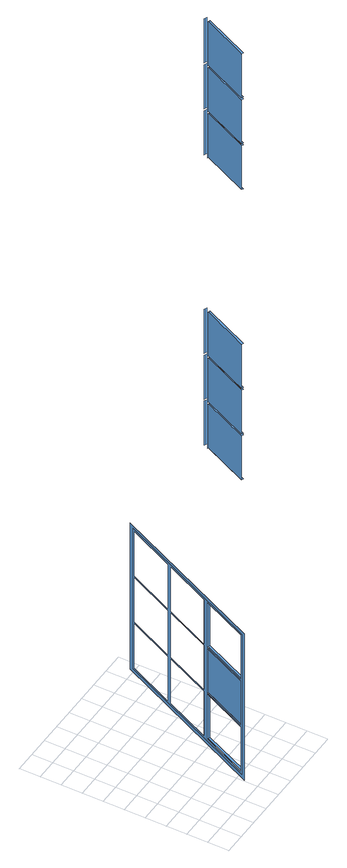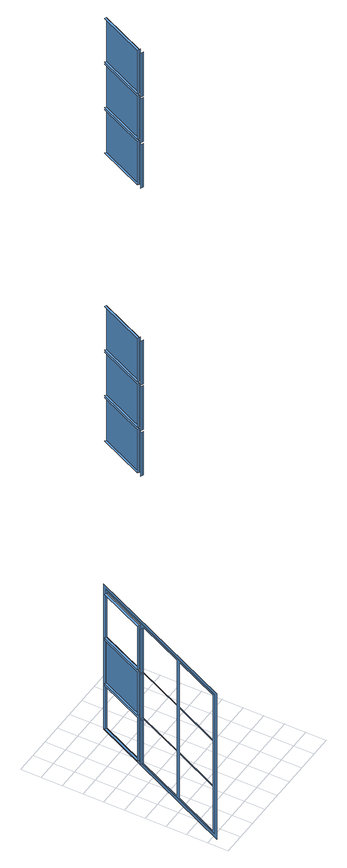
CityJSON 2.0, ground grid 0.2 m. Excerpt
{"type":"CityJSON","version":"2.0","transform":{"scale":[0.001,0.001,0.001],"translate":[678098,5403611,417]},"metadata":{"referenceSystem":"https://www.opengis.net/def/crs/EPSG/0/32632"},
"CityObjects":{
"building1":{"type":"Building","attributes":{"measuredHeight":18.85},"geometry":[{"type":"MultiSurface","lod":"3","boundaries":[[[0,1,2,3]],[[4,5,6,7]],[[8,9,10,11]],[[12,13,14,15]],[[16,17,18,19]],[[20,21,22,23]],[[24,25,26,27]],[[28,29,30,31]],[[32,1,2,33]],[[34,35,36,37]],[[38,5,6,39]],[[40,13,14,41]],[[42,8,9,43]],[[44,17,18,45]],[[46,25,26,47]],[[48,20,21,49]],[[50,51,52,53]],[[54,55,56,57]],[[58,3,0,59]],[[60,7,4,61]],[[62,10,11,63]],[[64,15,12,65]],[[66,19,16,67]],[[68,22,23,69]],[[70,27,24,71]],[[72,1,0,73]],[[74,29,52,75]],[[76,35,56,77]],[[78,13,12,79]],[[80,5,4,81]],[[82,8,11,83]],[[84,25,24,85]],[[86,17,16,87]],[[88,20,23,89]],[[59,0,1,32]],[[53,52,29,28]],[[57,56,35,34]],[[65,12,13,40]],[[61,4,5,38]],[[63,11,8,42]],[[71,24,25,46]],[[67,16,17,44]],[[69,23,20,48]],[[90,91,92,93]],[[94,95,96,97]],[[98,99,100,101]],[[102,103,104,105]],[[106,107,108,109]],[[110,111,112,113]],[[114,115,116,117]],[[118,119,120,121]],[[122,123,124,125]],[[126,92,91,127]],[[128,100,99,129]],[[130,96,95,131]],[[132,104,103,133]],[[134,112,111,135]],[[136,108,107,137]],[[138,116,115,139]],[[140,124,123,141]],[[142,120,119,143]],[[144,145,146,147],[148,149,150,151]],[[149,148,151,150],[93,152,153,90],[154,155,98,101],[156,157,94,97],[158,159,160,161],[162,163,164,165],[166,167,168,169],[74,75,170,171],[72,73,172,173],[174,76,77,175]]],"semantics":{"surfaces":[{"type":"Window","frameMaterialClass":"Wood","frameMaterialName":"PaintedWood","paneMaterialClass":"Glass","frameMaterialUncertainty":0.5}],"values":[0,0,0,0,0,0,0,0,0,0,0,0,0,0,0,0,0,0,0,0,0,0,0,0,0,0,0,0,0,0,0,0,0,0,0,0,0,0,0,0,0,0,0,0,0,0,0,0,0,0,0,0,0,0,0,0,0,0,0,0,0,0,0]}}]}
},
"vertices":[
[858,622,1382],[858,622,897],[653,184,897],[653,184,1382],[858,622,7276],[858,622,6791],[653,184,6791],[653,184,7276],[858,622,7803],[653,184,7803],[653,184,8288],[858,622,8288],[858,622,7782],[858,622,7297],[653,184,7297],[653,184,7782],[858,622,4076],[858,622,3591],[653,184,3591],[653,184,4076],[858,622,4603],[653,184,4603],[653,184,5088],[858,622,5088],[858,622,4582],[858,622,4097],[653,184,4097],[653,184,4582],[876,614,391],[858,622,391],[653,184,391],[671,175,391],[876,614,897],[671,175,897],[876,614,1403],[858,622,1403],[653,184,1403],[671,175,1403],[876,614,6791],[671,175,6791],[876,614,7297],[671,175,7297],[876,614,7803],[671,175,7803],[876,614,3591],[671,175,3591],[876,614,4097],[671,175,4097],[876,614,4603],[671,175,4603],[671,175,876],[653,184,876],[858,622,876],[876,614,876],[671,175,1888],[653,184,1888],[858,622,1888],[876,614,1888],[671,175,1382],[876,614,1382],[671,175,7276],[876,614,7276],[671,175,8288],[876,614,8288],[671,175,7782],[876,614,7782],[671,175,4076],[876,614,4076],[671,175,5088],[876,614,5088],[671,175,4582],[876,614,4582],[849,626,897],[849,626,1382],[849,626,391],[849,626,876],[849,626,1403],[849,626,1888],[849,626,7297],[849,626,7782],[849,626,6791],[849,626,7276],[849,626,7803],[849,626,8288],[849,626,4097],[849,626,4582],[849,626,3591],[849,626,4076],[849,626,4603],[849,626,5088],[868,669,1888],[878,664,1888],[878,664,1403],[868,669,1403],[868,669,876],[878,664,876],[878,664,391],[868,669,391],[868,669,1382],[878,664,1382],[878,664,897],[868,669,897],[868,669,8288],[878,664,8288],[878,664,7803],[868,669,7803],[868,669,7276],[878,664,7276],[878,664,6791],[868,669,6791],[868,669,7782],[878,664,7782],[878,664,7297],[868,669,7297],[868,669,5088],[878,664,5088],[878,664,4603],[868,669,4603],[868,669,4076],[878,664,4076],[878,664,3591],[868,669,3591],[868,669,4582],[878,664,4582],[878,664,4097],[868,669,4097],[896,656,1403],[896,656,1888],[896,656,897],[896,656,1382],[896,656,391],[896,656,876],[896,656,7803],[896,656,8288],[896,656,7297],[896,656,7782],[896,656,6791],[896,656,7276],[896,656,4603],[896,656,5088],[896,656,4097],[896,656,4582],[896,656,3591],[896,656,4076],[618,133,333],[618,133,1946],[1324,1643,1946],[1324,1643,333],[634,167,369],[1308,1609,369],[1308,1609,1909],[634,167,1909],[1073,1107,1403],[1073,1107,1888],[1073,1107,897],[1073,1107,1382],[1073,1107,391],[1073,1107,876],[1298,1587,391],[1298,1587,876],[1093,1149,876],[1093,1149,391],[1298,1587,897],[1298,1587,1382],[1093,1149,1382],[1093,1149,897],[1093,1149,1403],[1298,1587,1403],[1298,1587,1888],[1093,1149,1888],[644,188,876],[644,188,391],[644,188,1382],[644,188,897],[644,188,1403],[644,188,1888]
]}
